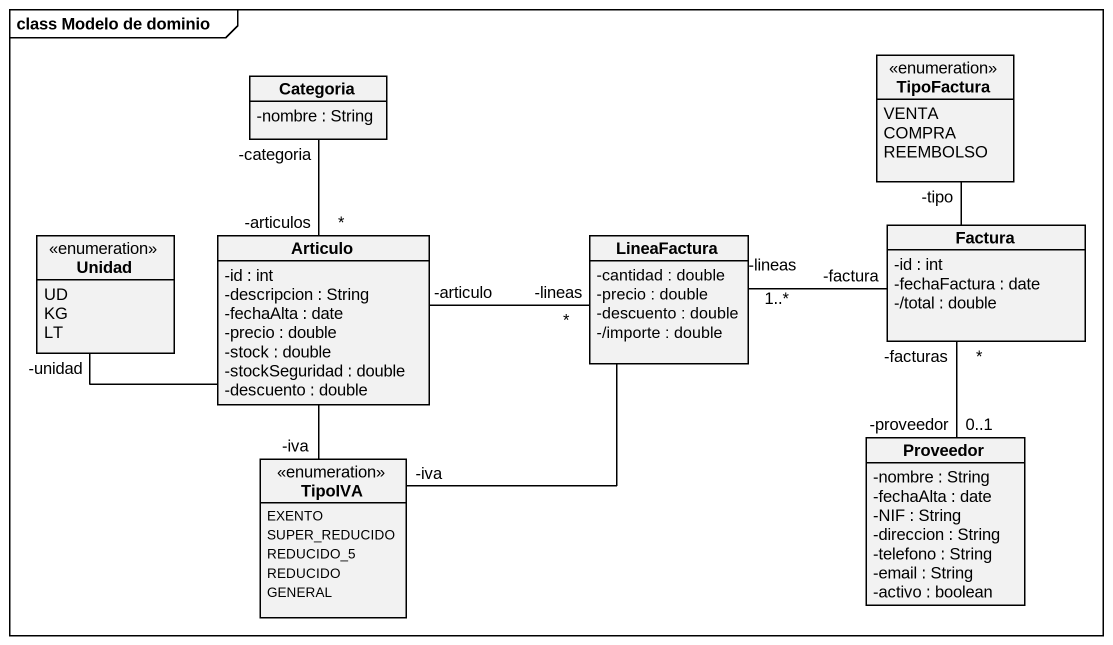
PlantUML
@startuml
mainframe class Modelo de dominio
hide circle
hide empty members
skinparam classAttributeIconSize 0
class Categoria {
  -nombre : String
}
enum TipoFactura {
  VENTA
  COMPRA
  REEMBOLSO
}
class Factura {
  -id : int
  -fechaFactura : date
  -/total : double
}
enum Unidad {
  UD
  KG
  LT
}
class Articulo {
  -id : int
  -descripcion : String
  -fechaAlta : date
  -precio : double
  -stock : double
  -stockSeguridad : double
  -descuento : double
}
class LineaFactura {
  -cantidad : double
  -precio : double
  -descuento : double
  -/importe : double
}
enum TipoIVA {
  EXENTO
  SUPER_REDUCIDO
  REDUCIDO_5
  REDUCIDO
  GENERAL
}
class Proveedor {
  -nombre : String
  -fechaAlta : date
  -NIF : String
  -direccion : String
  -telefono : String
  -email : String
  -activo : boolean
}
Factura -up- "-tipo" TipoFactura
Factura "-factura" -left- "-lineas\n1..*" LineaFactura
Factura "-facturas\n*" -- "-proveedor\n0..1" Proveedor
Articulo "*\n-articulos" -up- "-categoria" Categoria
Articulo -left- "-unidad" Unidad
Articulo -- "-iva" TipoIVA
LineaFactura "*\n-lineas" -left- "-articulo" Articulo
LineaFactura -- "-iva" TipoIVA
@enduml
